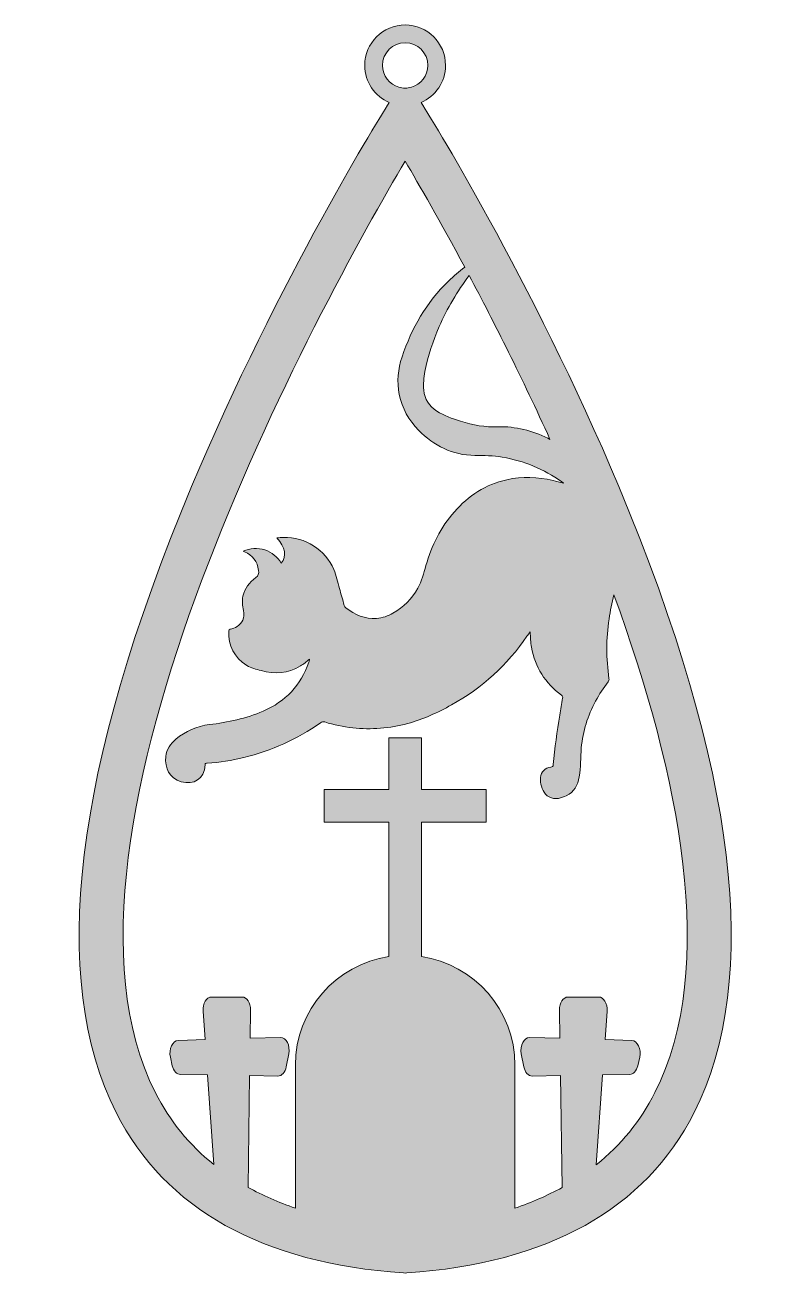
# Model space of a CAD drawing. Extents: x 661 to 2340, y -2921 to -78.
import ezdxf

# ---------------------------------------------------------------- set-up
doc = ezdxf.new("R2010")
doc.units = 0
doc.header["$MEASUREMENT"] = 0
doc.layers.add('Layer 1', color=7, linetype='Continuous')

msp = doc.modelspace()

# ---------------------------------------------------------------- hatches: boundary and pattern name
at = {"layer": 'Layer 1', "true_color": 0x6870b5}
h = msp.add_hatch(color=173, dxfattribs=at)
h.dxf.hatch_style = 2
edge = h.paths.add_edge_path()
edge.add_spline(control_points=[(2013.9, -1129.7), (1816.5, -658.5), (1571.9, -268.5), (1569.4, -264.7), (1569.4, -264.7), (1563.2, -254.9), (1563.2, -254.9), (1596, -240.7), (1619, -208.2), (1619, -170.2), (1619, -119.3), (1577.8, -78.2), (1527, -78.2), (1476.2, -78.2), (1435, -119.3), (1435, -170.2), (1435, -208.2), (1458, -240.7), (1490.8, -254.9), (1490.8, -254.9), (1484.6, -264.7), (1484.6, -264.7), (1482.2, -268.5), (1237.6, -658.5), (1040.2, -1129.7), (771.5, -1771.1), (713.8, -2251), (868.5, -2555.8), (980.4, -2775.9), (1200.7, -2898.8), (1523.6, -2921.1), (1523.6, -2921.1), (1527, -2921.3), (1527, -2921.3), (1527, -2921.3), (1530.5, -2921.1), (1530.5, -2921.1), (1853.3, -2898.8), (2073.7, -2775.9), (2185.5, -2555.8), (2340.4, -2251), (2282.6, -1771.1), (2013.9, -1129.7)], knot_values=[0, 0, 0, 0, 1, 1, 1, 2, 2, 2, 3, 3, 3, 4, 4, 4, 5, 5, 5, 6, 6, 6, 7, 7, 7, 8, 8, 8, 9, 9, 9, 10, 10, 10, 11, 11, 11, 12, 12, 12, 13, 13, 13, 14, 14, 14, 14], degree=3, periodic=1)
edge = h.paths.add_edge_path()
edge.add_spline(control_points=[(1857.1, -1022.1), (1855.4, -1021.2), (1853.8, -1020.3), (1852.1, -1019.5), (1816.5, -1002.3), (1778.9, -992.2), (1738.9, -993.6), (1709.5, -994.7), (1681, -990), (1653.2, -980.6), (1634.5, -974.3), (1615.5, -968.8), (1598.9, -957.6), (1582.1, -946.2), (1570.9, -931.1), (1569.3, -910.1), (1568.2, -895.7), (1569.3, -881.5), (1571.9, -867.4), (1578.5, -832), (1590.5, -798.3), (1604.7, -765.3), (1622.7, -723.6), (1646.2, -685.2), (1672.9, -648.9), (1729.9, -756.1), (1794.2, -883.5), (1857.1, -1022.1)], knot_values=[0, 0, 0, 0, 1, 1, 1, 2, 2, 2, 3, 3, 3, 4, 4, 4, 5, 5, 5, 6, 6, 6, 7, 7, 7, 8, 8, 8, 9, 9, 9, 9], degree=3, periodic=1)
edge = h.paths.add_edge_path()
edge.add_spline(control_points=[(1475.4, -170.2), (1475.4, -141.7), (1498.5, -118.5), (1527, -118.5), (1555.6, -118.5), (1578.7, -141.7), (1578.7, -170.2), (1578.7, -193.8), (1562.9, -213.8), (1541.1, -219.9), (1536.6, -221.2), (1531.9, -221.9), (1527, -221.9), (1522.1, -221.9), (1517.4, -221.2), (1512.9, -219.9), (1491.2, -213.8), (1475.4, -193.8), (1475.4, -170.2)], knot_values=[0, 0, 0, 0, 1, 1, 1, 2, 2, 2, 3, 3, 3, 4, 4, 4, 5, 5, 5, 6, 6, 6, 6], degree=3, periodic=1)
edge = h.paths.add_edge_path()
edge.add_spline(control_points=[(2096.2, -2510.4), (2063.3, -2575.2), (2018.6, -2630), (1962.3, -2674.9), (1962.3, -2674.9), (1976.8, -2470), (1976.8, -2470), (1976.8, -2470), (2038.7, -2468.9), (2038.7, -2468.9), (2047.1, -2468.8), (2054.4, -2460.9), (2057.1, -2449.2), (2057.1, -2449.2), (2061.5, -2429.8), (2061.5, -2429.8), (2065.7, -2411.2), (2056.6, -2391.8), (2043.3, -2391.4), (2043.3, -2391.4), (1982.5, -2389.6), (1982.5, -2389.6), (1982.5, -2389.6), (1987.2, -2324.6), (1987.2, -2324.6), (1988.4, -2307.4), (1979.3, -2292.5), (1967.7, -2292.5), (1967.7, -2292.5), (1898.3, -2292.5), (1898.3, -2292.5), (1887.3, -2292.5), (1878.5, -2305.9), (1878.7, -2322.2), (1878.7, -2322.2), (1879.6, -2386.6), (1879.6, -2386.6), (1879.6, -2386.6), (1810.8, -2384.6), (1810.8, -2384.6), (1797.6, -2384.2), (1788, -2403), (1791.6, -2421.8), (1791.6, -2421.8), (1797.5, -2451.7), (1797.5, -2451.7), (1800, -2464.2), (1807.7, -2472.8), (1816.5, -2472.6), (1816.5, -2472.6), (1880.9, -2471.6), (1880.9, -2471.6), (1880.9, -2471.6), (1884.6, -2726.5), (1884.6, -2726.5), (1851.7, -2744.6), (1815.8, -2760.3), (1777.2, -2773.4), (1777.2, -2773.4), (1777.2, -2447.7), (1777.2, -2447.7), (1777.2, -2322.1), (1684.6, -2218.2), (1564, -2200.3), (1564, -2200.3), (1564, -1893.9), (1564, -1893.9), (1564, -1893.9), (1711.7, -1893.9), (1711.7, -1893.9), (1711.7, -1893.9), (1711.7, -1820.1), (1711.7, -1820.1), (1711.7, -1820.1), (1564, -1820.1), (1564, -1820.1), (1564, -1820.1), (1564, -1702.1), (1564, -1702.1), (1564, -1702.1), (1490.1, -1702.1), (1490.1, -1702.1), (1490.1, -1702.1), (1490.1, -1820.1), (1490.1, -1820.1), (1490.1, -1820.1), (1342.4, -1820.1), (1342.4, -1820.1), (1342.4, -1820.1), (1342.4, -1893.9), (1342.4, -1893.9), (1342.4, -1893.9), (1490.1, -1893.9), (1490.1, -1893.9), (1490.1, -1893.9), (1490.1, -2200.3), (1490.1, -2200.3), (1369.5, -2218.2), (1276.9, -2322.1), (1276.9, -2447.7), (1276.9, -2447.7), (1276.9, -2773.4), (1276.9, -2773.4), (1238, -2760.2), (1202, -2744.4), (1168.9, -2726.1), (1168.9, -2726.1), (1172.6, -2471.6), (1172.6, -2471.6), (1172.6, -2471.6), (1237, -2472.6), (1237, -2472.6), (1245.8, -2472.8), (1253.5, -2464.2), (1256, -2451.7), (1256, -2451.7), (1261.9, -2421.8), (1261.9, -2421.8), (1265.5, -2403), (1255.9, -2384.2), (1242.7, -2384.6), (1242.7, -2384.6), (1173.9, -2386.6), (1173.9, -2386.6), (1173.9, -2386.6), (1174.8, -2322.2), (1174.8, -2322.2), (1175, -2305.9), (1166.2, -2292.5), (1155.2, -2292.5), (1155.2, -2292.5), (1085.8, -2292.5), (1085.8, -2292.5), (1074.2, -2292.5), (1065.1, -2307.4), (1066.3, -2324.6), (1066.3, -2324.6), (1071, -2389.6), (1071, -2389.6), (1071, -2389.6), (1010.2, -2391.4), (1010.2, -2391.4), (996.9, -2391.8), (987.8, -2411.2), (992, -2429.8), (992, -2429.8), (996.4, -2449.2), (996.4, -2449.2), (999.1, -2460.9), (1006.5, -2468.8), (1014.8, -2468.9), (1014.8, -2468.9), (1076.7, -2470), (1076.7, -2470), (1076.7, -2470), (1091.2, -2674.4), (1091.2, -2674.4), (1035.2, -2629.7), (990.7, -2575), (957.9, -2510.5), (660.5, -1924.9), (1345.9, -694.8), (1527, -388.3), (1559.2, -442.7), (1607.3, -526.3), (1662.9, -630.2), (1649.7, -639.6), (1637.4, -650.3), (1625.7, -661.7), (1575.7, -710.2), (1541.9, -768.7), (1519.9, -834.4), (1510.6, -862.2), (1507.9, -890.8), (1513.7, -919.9), (1520, -951.5), (1535.2, -978.5), (1557.7, -1001.2), (1593, -1036.8), (1634.5, -1058.5), (1685.9, -1058.6), (1706.8, -1058.6), (1727.7, -1059.3), (1748.4, -1062.7), (1797.9, -1070.8), (1842.8, -1090.1), (1884, -1118.6), (1885.4, -1119.6), (1886.7, -1120.7), (1888, -1121.7), (1879.8, -1120.1), (1872, -1117.9), (1864.1, -1116), (1829.1, -1107.6), (1793.8, -1106.3), (1758.5, -1114.1), (1710.3, -1124.7), (1671.4, -1150.6), (1639.2, -1187.2), (1607.9, -1222.8), (1586.9, -1264), (1574.4, -1309.6), (1569.6, -1327.3), (1564.3, -1345), (1555.8, -1361.3), (1542.8, -1385.9), (1523.3, -1404.2), (1499.3, -1417.9), (1487.7, -1424.5), (1475.3, -1429.1), (1461.8, -1430), (1435, -1431.7), (1412.2, -1422.1), (1391.6, -1405.8), (1389.8, -1404.4), (1388.9, -1402.6), (1388.2, -1400.3), (1384.6, -1387.4), (1380.9, -1374.5), (1377.2, -1361.6), (1373.1, -1347.3), (1370.2, -1332.4), (1364.4, -1318.7), (1345.3, -1273.7), (1298.9, -1244.4), (1250.1, -1245.5), (1245.1, -1245.6), (1240.1, -1246.1), (1234.5, -1246.5), (1254.2, -1268.2), (1257.7, -1288.2), (1244.8, -1304.5), (1235.7, -1290), (1223.5, -1279.2), (1207, -1274.1), (1190.6, -1268.9), (1174.4, -1270.2), (1157.6, -1276.8), (1159.2, -1277.6), (1159.9, -1278.1), (1160.7, -1278.4), (1179.5, -1286.4), (1190.1, -1300.5), (1193, -1320.8), (1194, -1327.9), (1192.6, -1332.6), (1186.4, -1337.2), (1172.1, -1347.9), (1161.1, -1361.3), (1157.2, -1379.5), (1154.9, -1390.4), (1156.7, -1401.1), (1158.4, -1411.9), (1161.2, -1429.2), (1156.7, -1440.7), (1143.8, -1448.5), (1138.9, -1451.4), (1133.7, -1453.4), (1128.2, -1454.6), (1125.9, -1455.1), (1124.8, -1456.1), (1124.8, -1458.7), (1124, -1492.5), (1137, -1519.1), (1166.1, -1537.1), (1176.1, -1543.3), (1187.5, -1545.6), (1198.5, -1548.9), (1230, -1558.4), (1260, -1555.1), (1288.4, -1538.4), (1295.7, -1534.1), (1302.2, -1528.7), (1308.7, -1523), (1309.4, -1525.8), (1308, -1527.8), (1307.3, -1529.8), (1289.1, -1582.2), (1254.4, -1619.4), (1203.5, -1641.2), (1164.3, -1658), (1123, -1666.9), (1080.8, -1671.9), (1051.9, -1675.3), (1026.4, -1686.4), (1004.4, -1705.4), (992.3, -1715.9), (983.2, -1728.3), (981.5, -1744.9), (978.8, -1771.5), (989.5, -1794.1), (1016.5, -1802), (1044.4, -1810.2), (1070.3, -1795.9), (1070.9, -1763.9), (1071, -1760), (1073.1, -1760), (1075.8, -1759.9), (1104, -1758), (1131.8, -1753.5), (1159.3, -1746.8), (1222.4, -1731.5), (1280.7, -1705.3), (1334, -1668.1), (1337, -1666), (1339.6, -1664.6), (1343.7, -1665.9), (1364.4, -1672.7), (1385.7, -1676.9), (1407.4, -1679.3), (1449.8, -1683.9), (1491.6, -1680.7), (1532.8, -1669.5), (1568.1, -1659.9), (1601, -1644.5), (1632.9, -1626.9), (1702.6, -1588.3), (1759.9, -1536.3), (1804.6, -1470.3), (1806.7, -1467.2), (1809.2, -1464.2), (1812.2, -1460.3), (1812.4, -1472.9), (1812.8, -1484.4), (1814.8, -1495.7), (1823.1, -1541.1), (1846.1, -1577.5), (1883.3, -1604.8), (1886, -1606.7), (1886.4, -1608.6), (1885.9, -1611.6), (1883.6, -1624.5), (1881.5, -1637.4), (1879.3, -1650.3), (1873.1, -1687.7), (1868.2, -1725.3), (1864.5, -1763), (1864.1, -1767), (1862.9, -1768.4), (1858.8, -1769), (1846, -1770.7), (1837.1, -1779.5), (1835.7, -1792.4), (1834.1, -1806.5), (1838, -1819.3), (1846.9, -1830.5), (1851.7, -1836.5), (1858.7, -1838), (1865.4, -1840.4), (1869.2, -1840.4), (1872.9, -1840.4), (1876.6, -1840.4), (1882.6, -1838.5), (1888.7, -1837), (1894.3, -1834.1), (1911.9, -1825), (1920.7, -1810.4), (1923.8, -1791), (1927.3, -1769.1), (1926.7, -1746.9), (1928.5, -1724.9), (1931.7, -1687), (1943.1, -1651.8), (1961.1, -1618.5), (1969.5, -1603.1), (1979, -1588.4), (1989.7, -1574.5), (1991.5, -1572.1), (1991.9, -1570), (1991.5, -1567), (1985.2, -1521.8), (1984.9, -1476.5), (1991.6, -1431.3), (1994.4, -1412.7), (1998.6, -1394.5), (2002.8, -1376.2), (2152.6, -1786.3), (2241.2, -2224.8), (2096.2, -2510.4)], knot_values=[0, 0, 0, 0, 1, 1, 1, 2, 2, 2, 3, 3, 3, 4, 4, 4, 5, 5, 5, 6, 6, 6, 7, 7, 7, 8, 8, 8, 9, 9, 9, 10, 10, 10, 11, 11, 11, 12, 12, 12, 13, 13, 13, 14, 14, 14, 15, 15, 15, 16, 16, 16, 17, 17, 17, 18, 18, 18, 19, 19, 19, 20, 20, 20, 21, 21, 21, 22, 22, 22, 23, 23, 23, 24, 24, 24, 25, 25, 25, 26, 26, 26, 27, 27, 27, 28, 28, 28, 29, 29, 29, 30, 30, 30, 31, 31, 31, 32, 32, 32, 33, 33, 33, 34, 34, 34, 35, 35, 35, 36, 36, 36, 37, 37, 37, 38, 38, 38, 39, 39, 39, 40, 40, 40, 41, 41, 41, 42, 42, 42, 43, 43, 43, 44, 44, 44, 45, 45, 45, 46, 46, 46, 47, 47, 47, 48, 48, 48, 49, 49, 49, 50, 50, 50, 51, 51, 51, 52, 52, 52, 53, 53, 53, 54, 54, 54, 55, 55, 55, 56, 56, 56, 57, 57, 57, 58, 58, 58, 59, 59, 59, 60, 60, 60, 61, 61, 61, 62, 62, 62, 63, 63, 63, 64, 64, 64, 65, 65, 65, 66, 66, 66, 67, 67, 67, 68, 68, 68, 69, 69, 69, 70, 70, 70, 71, 71, 71, 72, 72, 72, 73, 73, 73, 74, 74, 74, 75, 75, 75, 76, 76, 76, 77, 77, 77, 78, 78, 78, 79, 79, 79, 80, 80, 80, 81, 81, 81, 82, 82, 82, 83, 83, 83, 84, 84, 84, 85, 85, 85, 86, 86, 86, 87, 87, 87, 88, 88, 88, 89, 89, 89, 90, 90, 90, 91, 91, 91, 92, 92, 92, 93, 93, 93, 94, 94, 94, 95, 95, 95, 96, 96, 96, 97, 97, 97, 98, 98, 98, 99, 99, 99, 100, 100, 100, 101, 101, 101, 102, 102, 102, 103, 103, 103, 104, 104, 104, 105, 105, 105, 106, 106, 106, 107, 107, 107, 108, 108, 108, 109, 109, 109, 110, 110, 110, 111, 111, 111, 112, 112, 112, 113, 113, 113, 114, 114, 114, 115, 115, 115, 116, 116, 116, 117, 117, 117, 118, 118, 118, 119, 119, 119, 120, 120, 120, 121, 121, 121, 122, 122, 122, 123, 123, 123, 124, 124, 124, 125, 125, 125, 126, 126, 126, 126], degree=3, periodic=1)

# ---------------------------------------------------------------- linework, layer by layer
at = {"layer": 'Layer 1', "lineweight": 0}
for points, knots in [([(2013.9, -1129.7), (1816.5, -658.5), (1571.9, -268.5), (1569.4, -264.7), (1569.4, -264.7), (1563.2, -254.9), (1563.2, -254.9), (1596, -240.7), (1619, -208.2), (1619, -170.2), (1619, -119.3), (1577.8, -78.2), (1527, -78.2), (1476.2, -78.2), (1435, -119.3), (1435, -170.2), (1435, -208.2), (1458, -240.7), (1490.8, -254.9), (1490.8, -254.9), (1484.6, -264.7), (1484.6, -264.7), (1482.2, -268.5), (1237.6, -658.5), (1040.2, -1129.7), (771.5, -1771.1), (713.8, -2251), (868.5, -2555.8), (980.4, -2775.9), (1200.7, -2898.8), (1523.6, -2921.1), (1523.6, -2921.1), (1527, -2921.3), (1527, -2921.3), (1527, -2921.3), (1530.5, -2921.1), (1530.5, -2921.1), (1853.3, -2898.8), (2073.7, -2775.9), (2185.5, -2555.8), (2340.4, -2251), (2282.6, -1771.1), (2013.9, -1129.7)], [0, 0, 0, 0, 1, 1, 1, 2, 2, 2, 3, 3, 3, 4, 4, 4, 5, 5, 5, 6, 6, 6, 7, 7, 7, 8, 8, 8, 9, 9, 9, 10, 10, 10, 11, 11, 11, 12, 12, 12, 13, 13, 13, 14, 14, 14, 14]), ([(1475.4, -170.2), (1475.4, -141.7), (1498.5, -118.5), (1527, -118.5), (1555.6, -118.5), (1578.7, -141.7), (1578.7, -170.2), (1578.7, -193.8), (1562.9, -213.8), (1541.1, -219.9), (1536.6, -221.2), (1531.9, -221.9), (1527, -221.9), (1522.1, -221.9), (1517.4, -221.2), (1512.9, -219.9), (1491.2, -213.8), (1475.4, -193.8), (1475.4, -170.2)], [0, 0, 0, 0, 1, 1, 1, 2, 2, 2, 3, 3, 3, 4, 4, 4, 5, 5, 5, 6, 6, 6, 6]), ([(2096.2, -2510.4), (2063.3, -2575.2), (2018.6, -2630), (1962.3, -2674.9), (1962.3, -2674.9), (1976.8, -2470), (1976.8, -2470), (1976.8, -2470), (2038.7, -2468.9), (2038.7, -2468.9), (2047.1, -2468.8), (2054.4, -2460.9), (2057.1, -2449.2), (2057.1, -2449.2), (2061.5, -2429.8), (2061.5, -2429.8), (2065.7, -2411.2), (2056.6, -2391.8), (2043.3, -2391.4), (2043.3, -2391.4), (1982.5, -2389.6), (1982.5, -2389.6), (1982.5, -2389.6), (1987.2, -2324.6), (1987.2, -2324.6), (1988.4, -2307.4), (1979.3, -2292.5), (1967.7, -2292.5), (1967.7, -2292.5), (1898.3, -2292.5), (1898.3, -2292.5), (1887.3, -2292.5), (1878.5, -2305.9), (1878.7, -2322.2), (1878.7, -2322.2), (1879.6, -2386.6), (1879.6, -2386.6), (1879.6, -2386.6), (1810.8, -2384.6), (1810.8, -2384.6), (1797.6, -2384.2), (1788, -2403), (1791.6, -2421.8), (1791.6, -2421.8), (1797.5, -2451.7), (1797.5, -2451.7), (1800, -2464.2), (1807.7, -2472.8), (1816.5, -2472.6), (1816.5, -2472.6), (1880.9, -2471.6), (1880.9, -2471.6), (1880.9, -2471.6), (1884.6, -2726.5), (1884.6, -2726.5), (1851.7, -2744.6), (1815.8, -2760.3), (1777.2, -2773.4), (1777.2, -2773.4), (1777.2, -2447.7), (1777.2, -2447.7), (1777.2, -2322.1), (1684.6, -2218.2), (1564, -2200.3), (1564, -2200.3), (1564, -1893.9), (1564, -1893.9), (1564, -1893.9), (1711.7, -1893.9), (1711.7, -1893.9), (1711.7, -1893.9), (1711.7, -1820.1), (1711.7, -1820.1), (1711.7, -1820.1), (1564, -1820.1), (1564, -1820.1), (1564, -1820.1), (1564, -1702.1), (1564, -1702.1), (1564, -1702.1), (1490.1, -1702.1), (1490.1, -1702.1), (1490.1, -1702.1), (1490.1, -1820.1), (1490.1, -1820.1), (1490.1, -1820.1), (1342.4, -1820.1), (1342.4, -1820.1), (1342.4, -1820.1), (1342.4, -1893.9), (1342.4, -1893.9), (1342.4, -1893.9), (1490.1, -1893.9), (1490.1, -1893.9), (1490.1, -1893.9), (1490.1, -2200.3), (1490.1, -2200.3), (1369.5, -2218.2), (1276.9, -2322.1), (1276.9, -2447.7), (1276.9, -2447.7), (1276.9, -2773.4), (1276.9, -2773.4), (1238, -2760.2), (1202, -2744.4), (1168.9, -2726.1), (1168.9, -2726.1), (1172.6, -2471.6), (1172.6, -2471.6), (1172.6, -2471.6), (1237, -2472.6), (1237, -2472.6), (1245.8, -2472.8), (1253.5, -2464.2), (1256, -2451.7), (1256, -2451.7), (1261.9, -2421.8), (1261.9, -2421.8), (1265.5, -2403), (1255.9, -2384.2), (1242.7, -2384.6), (1242.7, -2384.6), (1173.9, -2386.6), (1173.9, -2386.6), (1173.9, -2386.6), (1174.8, -2322.2), (1174.8, -2322.2), (1175, -2305.9), (1166.2, -2292.5), (1155.2, -2292.5), (1155.2, -2292.5), (1085.8, -2292.5), (1085.8, -2292.5), (1074.2, -2292.5), (1065.1, -2307.4), (1066.3, -2324.6), (1066.3, -2324.6), (1071, -2389.6), (1071, -2389.6), (1071, -2389.6), (1010.2, -2391.4), (1010.2, -2391.4), (996.9, -2391.8), (987.8, -2411.2), (992, -2429.8), (992, -2429.8), (996.4, -2449.2), (996.4, -2449.2), (999.1, -2460.9), (1006.5, -2468.8), (1014.8, -2468.9), (1014.8, -2468.9), (1076.7, -2470), (1076.7, -2470), (1076.7, -2470), (1091.2, -2674.4), (1091.2, -2674.4), (1035.2, -2629.7), (990.7, -2575), (957.9, -2510.5), (660.5, -1924.9), (1345.9, -694.8), (1527, -388.3), (1559.2, -442.7), (1607.3, -526.3), (1662.9, -630.2), (1649.7, -639.6), (1637.4, -650.3), (1625.7, -661.7), (1575.7, -710.2), (1541.9, -768.7), (1519.9, -834.4), (1510.6, -862.2), (1507.9, -890.8), (1513.7, -919.9), (1520, -951.5), (1535.2, -978.5), (1557.7, -1001.2), (1593, -1036.8), (1634.5, -1058.5), (1685.9, -1058.6), (1706.8, -1058.6), (1727.7, -1059.3), (1748.4, -1062.7), (1797.9, -1070.8), (1842.8, -1090.1), (1884, -1118.6), (1885.4, -1119.6), (1886.7, -1120.7), (1888, -1121.7), (1879.8, -1120.1), (1872, -1117.9), (1864.1, -1116), (1829.1, -1107.6), (1793.8, -1106.3), (1758.5, -1114.1), (1710.3, -1124.7), (1671.4, -1150.6), (1639.2, -1187.2), (1607.9, -1222.8), (1586.9, -1264), (1574.4, -1309.6), (1569.6, -1327.3), (1564.3, -1345), (1555.8, -1361.3), (1542.8, -1385.9), (1523.3, -1404.2), (1499.3, -1417.9), (1487.7, -1424.5), (1475.3, -1429.1), (1461.8, -1430), (1435, -1431.7), (1412.2, -1422.1), (1391.6, -1405.8), (1389.8, -1404.4), (1388.9, -1402.6), (1388.2, -1400.3), (1384.6, -1387.4), (1380.9, -1374.5), (1377.2, -1361.6), (1373.1, -1347.3), (1370.2, -1332.4), (1364.4, -1318.7), (1345.3, -1273.7), (1298.9, -1244.4), (1250.1, -1245.5), (1245.1, -1245.6), (1240.1, -1246.1), (1234.5, -1246.5), (1254.2, -1268.2), (1257.7, -1288.2), (1244.8, -1304.5), (1235.7, -1290), (1223.5, -1279.2), (1207, -1274.1), (1190.6, -1268.9), (1174.4, -1270.2), (1157.6, -1276.8), (1159.2, -1277.6), (1159.9, -1278.1), (1160.7, -1278.4), (1179.5, -1286.4), (1190.1, -1300.5), (1193, -1320.8), (1194, -1327.9), (1192.6, -1332.6), (1186.4, -1337.2), (1172.1, -1347.9), (1161.1, -1361.3), (1157.2, -1379.5), (1154.9, -1390.4), (1156.7, -1401.1), (1158.4, -1411.9), (1161.2, -1429.2), (1156.7, -1440.7), (1143.8, -1448.5), (1138.9, -1451.4), (1133.7, -1453.4), (1128.2, -1454.6), (1125.9, -1455.1), (1124.8, -1456.1), (1124.8, -1458.7), (1124, -1492.5), (1137, -1519.1), (1166.1, -1537.1), (1176.1, -1543.3), (1187.5, -1545.6), (1198.5, -1548.9), (1230, -1558.4), (1260, -1555.1), (1288.4, -1538.4), (1295.7, -1534.1), (1302.2, -1528.7), (1308.7, -1523), (1309.4, -1525.8), (1308, -1527.8), (1307.3, -1529.8), (1289.1, -1582.2), (1254.4, -1619.4), (1203.5, -1641.2), (1164.3, -1658), (1123, -1666.9), (1080.8, -1671.9), (1051.9, -1675.3), (1026.4, -1686.4), (1004.4, -1705.4), (992.3, -1715.9), (983.2, -1728.3), (981.5, -1744.9), (978.8, -1771.5), (989.5, -1794.1), (1016.5, -1802), (1044.4, -1810.2), (1070.3, -1795.9), (1070.9, -1763.9), (1071, -1760), (1073.1, -1760), (1075.8, -1759.9), (1104, -1758), (1131.8, -1753.5), (1159.3, -1746.8), (1222.4, -1731.5), (1280.7, -1705.3), (1334, -1668.1), (1337, -1666), (1339.6, -1664.6), (1343.7, -1665.9), (1364.4, -1672.7), (1385.7, -1676.9), (1407.4, -1679.3), (1449.8, -1683.9), (1491.6, -1680.7), (1532.8, -1669.5), (1568.1, -1659.9), (1601, -1644.5), (1632.9, -1626.9), (1702.6, -1588.3), (1759.9, -1536.3), (1804.6, -1470.3), (1806.7, -1467.2), (1809.2, -1464.2), (1812.2, -1460.3), (1812.4, -1472.9), (1812.8, -1484.4), (1814.8, -1495.7), (1823.1, -1541.1), (1846.1, -1577.5), (1883.3, -1604.8), (1886, -1606.7), (1886.4, -1608.6), (1885.9, -1611.6), (1883.6, -1624.5), (1881.5, -1637.4), (1879.3, -1650.3), (1873.1, -1687.7), (1868.2, -1725.3), (1864.5, -1763), (1864.1, -1767), (1862.9, -1768.4), (1858.8, -1769), (1846, -1770.7), (1837.1, -1779.5), (1835.7, -1792.4), (1834.1, -1806.5), (1838, -1819.3), (1846.9, -1830.5), (1851.7, -1836.5), (1858.7, -1838), (1865.4, -1840.4), (1869.2, -1840.4), (1872.9, -1840.4), (1876.6, -1840.4), (1882.6, -1838.5), (1888.7, -1837), (1894.3, -1834.1), (1911.9, -1825), (1920.7, -1810.4), (1923.8, -1791), (1927.3, -1769.1), (1926.7, -1746.9), (1928.5, -1724.9), (1931.7, -1687), (1943.1, -1651.8), (1961.1, -1618.5), (1969.5, -1603.1), (1979, -1588.4), (1989.7, -1574.5), (1991.5, -1572.1), (1991.9, -1570), (1991.5, -1567), (1985.2, -1521.8), (1984.9, -1476.5), (1991.6, -1431.3), (1994.4, -1412.7), (1998.6, -1394.5), (2002.8, -1376.2), (2152.6, -1786.3), (2241.2, -2224.8), (2096.2, -2510.4)], [0, 0, 0, 0, 1, 1, 1, 2, 2, 2, 3, 3, 3, 4, 4, 4, 5, 5, 5, 6, 6, 6, 7, 7, 7, 8, 8, 8, 9, 9, 9, 10, 10, 10, 11, 11, 11, 12, 12, 12, 13, 13, 13, 14, 14, 14, 15, 15, 15, 16, 16, 16, 17, 17, 17, 18, 18, 18, 19, 19, 19, 20, 20, 20, 21, 21, 21, 22, 22, 22, 23, 23, 23, 24, 24, 24, 25, 25, 25, 26, 26, 26, 27, 27, 27, 28, 28, 28, 29, 29, 29, 30, 30, 30, 31, 31, 31, 32, 32, 32, 33, 33, 33, 34, 34, 34, 35, 35, 35, 36, 36, 36, 37, 37, 37, 38, 38, 38, 39, 39, 39, 40, 40, 40, 41, 41, 41, 42, 42, 42, 43, 43, 43, 44, 44, 44, 45, 45, 45, 46, 46, 46, 47, 47, 47, 48, 48, 48, 49, 49, 49, 50, 50, 50, 51, 51, 51, 52, 52, 52, 53, 53, 53, 54, 54, 54, 55, 55, 55, 56, 56, 56, 57, 57, 57, 58, 58, 58, 59, 59, 59, 60, 60, 60, 61, 61, 61, 62, 62, 62, 63, 63, 63, 64, 64, 64, 65, 65, 65, 66, 66, 66, 67, 67, 67, 68, 68, 68, 69, 69, 69, 70, 70, 70, 71, 71, 71, 72, 72, 72, 73, 73, 73, 74, 74, 74, 75, 75, 75, 76, 76, 76, 77, 77, 77, 78, 78, 78, 79, 79, 79, 80, 80, 80, 81, 81, 81, 82, 82, 82, 83, 83, 83, 84, 84, 84, 85, 85, 85, 86, 86, 86, 87, 87, 87, 88, 88, 88, 89, 89, 89, 90, 90, 90, 91, 91, 91, 92, 92, 92, 93, 93, 93, 94, 94, 94, 95, 95, 95, 96, 96, 96, 97, 97, 97, 98, 98, 98, 99, 99, 99, 100, 100, 100, 101, 101, 101, 102, 102, 102, 103, 103, 103, 104, 104, 104, 105, 105, 105, 106, 106, 106, 107, 107, 107, 108, 108, 108, 109, 109, 109, 110, 110, 110, 111, 111, 111, 112, 112, 112, 113, 113, 113, 114, 114, 114, 115, 115, 115, 116, 116, 116, 117, 117, 117, 118, 118, 118, 119, 119, 119, 120, 120, 120, 121, 121, 121, 122, 122, 122, 123, 123, 123, 124, 124, 124, 125, 125, 125, 126, 126, 126, 126]), ([(1857.1, -1022.1), (1855.4, -1021.2), (1853.8, -1020.3), (1852.1, -1019.5), (1816.5, -1002.3), (1778.9, -992.2), (1738.9, -993.6), (1709.5, -994.7), (1681, -990), (1653.2, -980.6), (1634.5, -974.3), (1615.5, -968.8), (1598.9, -957.6), (1582.1, -946.2), (1570.9, -931.1), (1569.3, -910.1), (1568.2, -895.7), (1569.3, -881.5), (1571.9, -867.4), (1578.5, -832), (1590.5, -798.3), (1604.7, -765.3), (1622.7, -723.6), (1646.2, -685.2), (1672.9, -648.9), (1729.9, -756.1), (1794.2, -883.5), (1857.1, -1022.1)], [0, 0, 0, 0, 1, 1, 1, 2, 2, 2, 3, 3, 3, 4, 4, 4, 5, 5, 5, 6, 6, 6, 7, 7, 7, 8, 8, 8, 9, 9, 9, 9])]:
    msp.add_open_spline(points, degree=3, knots=knots, dxfattribs=at)

doc.saveas('drawing.dxf')
